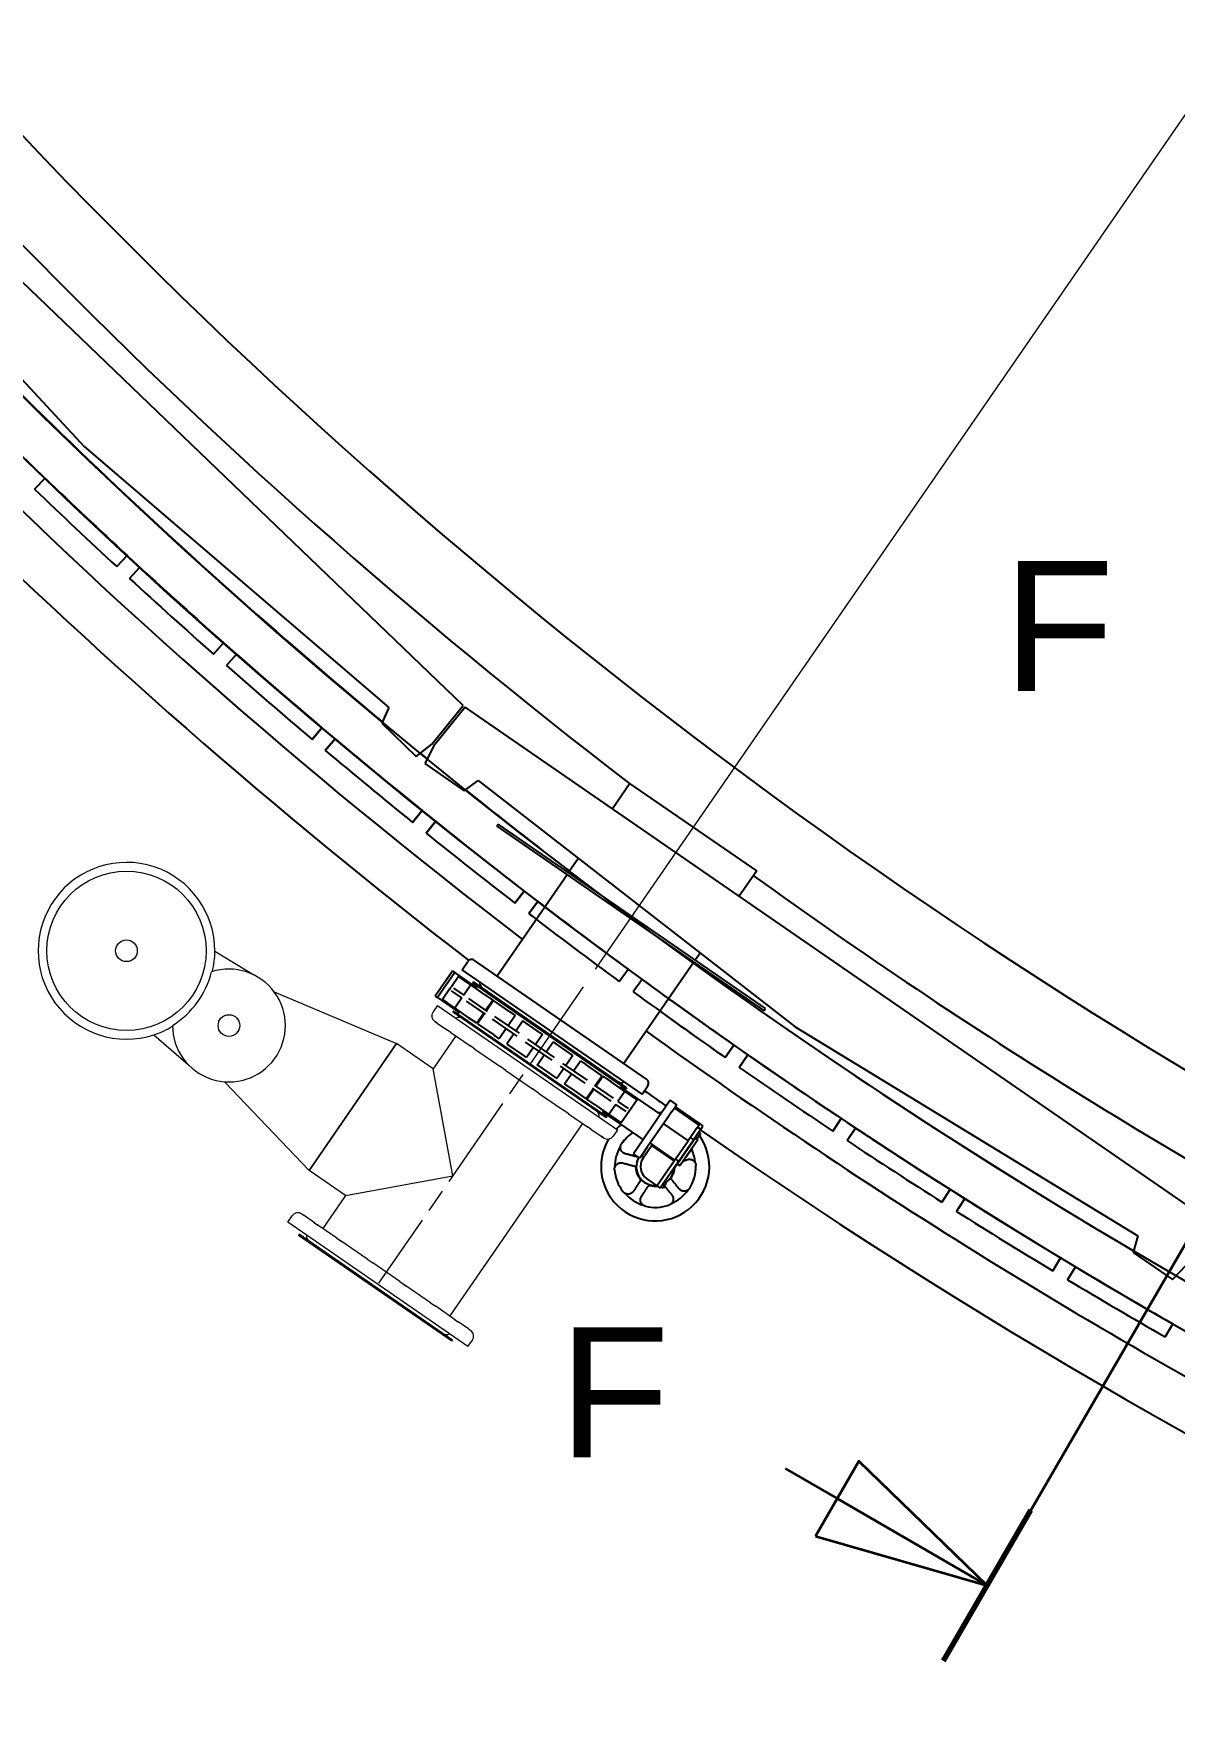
# Model space of a CAD drawing. Header units: millimetres. Extents: x -4172 to 126100, y -2 to 142133.
# Drawn here: x 47801 to 50435, y 9786 to 13661 of the extents above; entities that cross this region are included whole.
import ezdxf

# ---------------------------------------------------------------- set-up
doc = ezdxf.new("R2010")
doc.units = ezdxf.units.MM
doc.header["$LTSCALE"] = 100
doc.linetypes.add('CHAIN', pattern=[0.3543, 0.2362, -0.0295, 0.0591, -0.0295])
for name, color, linetype, lineweight in [('Dimension', 7, 'Continuous', 18), ('Section Line', 7, 'CHAIN', 35), ('Visible', 7, 'Continuous', 25)]:
    doc.layers.add(name, color=color, linetype=linetype, lineweight=lineweight)
doc.layers.add('P_BioGas (BG)', color=94, linetype='Continuous', lineweight=18, true_color=0x008100)
doc.layers.add('P_Biomass (BM)', color=150, linetype='Continuous', lineweight=18, true_color=0x007fff)
doc.styles.add('Title', font='arial.ttf')
doc.dimstyles.new('Default - Method 2b', dxfattribs={"dimscale": 100, "dimtxt": 3, "dimasz": 2.5, "dimexe": 3, "dimexo": 0.5, "dimgap": 0.7, "dimtad": 0, "dimtoh": 1, "dimdec": 1, "dimrnd": 1e-08, "dimtxsty": 'Title', "dimcen": 0.09, "dimdle": 10, "dimclrd": 256, "dimclre": 256, "dimclrt": 7, "dimadec": 0, "dimazin": 2, "dimtfac": 0.833333, "dimtdec": 1, "dimtmove": 0, "dimatfit": 3, "dimfxl": 1, "dimtolj": 1, "dimlwd": -1, "dimlwe": -1, "dimarcsym": 0})

# ---------------------------------------------------------------- blocks, each defined once
blk = doc.blocks.new('2dTransSection5')
at = {"layer": 'Section Line', "linetype": 'Continuous'}
for p, q in [((507.325, 121.351), (506.321, 119.621)), ((510.283, 118.479), (507.325, 121.351)), ((505.622, 121.183), (506.823, 120.486)), ((506.823, 120.486), (510.283, 118.479)), ((506.321, 119.621), (510.283, 118.479)), ((495.361, 103.498), (496.562, 102.801)), ((497.064, 103.666), (496.06, 101.936)), ((500.022, 100.794), (497.064, 103.666)), ((496.562, 102.801), (500.022, 100.794)), ((496.06, 101.936), (500.022, 100.794))]:
    blk.add_line(p, q, dxfattribs=at)
at = {"layer": 'Section Line', "linetype": 'CHAIN', "ltscale": 19.236135}
blk.add_line((499.014, 99.057), (511.29, 120.215), dxfattribs=at)
at = {"layer": 'Section Line', "linetype": 'Continuous', "lineweight": 70}
for p, q in [((509.275, 116.742), (511.29, 120.215)), ((499.014, 99.057), (501.029, 102.53))]:
    blk.add_line(p, q, dxfattribs=at)
at = {"layer": 'Section Line', "linetype": 'Continuous', "flags": 128}
for points in [[(506.321, 119.621), (510.283, 118.479), (507.325, 121.351), (506.321, 119.621)], [(496.06, 101.936), (500.022, 100.794), (497.064, 103.666), (496.06, 101.936)]]:
    blk.add_lwpolyline(points, dxfattribs=at)
at = {"layer": 'Section Line'}
for points in [[(506.321, 119.621), (510.283, 118.479), (507.325, 121.351), (506.321, 119.621)], [(496.06, 101.936), (500.022, 100.794), (497.064, 103.666), (496.06, 101.936)]]:
    blk.add_solid(points, dxfattribs=at)
at = {"layer": 'Section Line', "char_height": 3, "attachment_point": 7, "style": 'Title'}
for insert in [(500.394, 121.439), (490.133, 103.754)]:
    blk.add_mtext('F', dxfattribs=dict(at, insert=insert))
blk = doc.blocks.new('*D87')
at = {"layer": 'Defpoints', "color": 0, "transparency": 16777216}
for p in [(57036.8, 23004.7), (57036.8, 22954.7), (53038.9, 13620), (49069.8, 11460.8)]:
    blk.add_point(p, dxfattribs=at)
at = {"layer": 'Dimension', "transparency": 16777216}
blk.add_line((49098.2, 11502), (51413.1, 14856.2), dxfattribs=at)
blk.add_arc((57036.8, 23004.7), 10200.7, 236.7927, 268.59576, dxfattribs=at)
for points in [[(51426.9, 14435.2), (51473.4, 14504.4), (51242.7, 14609.3)], [(56787.3, 12848.7), (56786.3, 12765.4), (57036.8, 12804)]]:
    blk.add_solid(points, dxfattribs=at)
at = {"layer": 'Dimension', "color": 7, "transparency": 16777216, "insert": (53803.8, 13419.4), "char_height": 300, "attachment_point": 7, "style": 'Title'}
blk.add_mtext('\\A1;35°', dxfattribs=at)

msp = doc.modelspace()

# ---------------------------------------------------------------- linework, layer by layer
at = {"layer": 'P_BioGas (BG)', "linetype": 'CHAIN', "ltscale": 9.235145}
msp.add_line((49069.79, 11460.85), (48597.71, 10776.84), dxfattribs=at)
at = {"layer": 'P_Biomass (BM)'}
for p, q in [((48219.67, 11543.32), (48309.97, 11488.59)), ((48356.75, 11449.53), (48639.29, 11330.02)), ((48733.6, 11418.27), (48723.38, 11403.45)), ((48733.6, 11418.27), (49149.23, 11131.42)), ((48770.71, 11406.02), (48769.01, 11403.55)), ((48769.01, 11403.55), (49122.91, 11159.31)), ((48770.71, 11406.02), (49124.61, 11161.78)), ((48727.46, 11381.2), (48729.93, 11379.49)), ((48732.72, 11377.57), (48729.93, 11379.49)), ((48732.72, 11377.57), (48756.4, 11361.22)), ((48764.34, 11355.74), (48756.4, 11361.22)), ((48764.34, 11355.74), (48808.1, 11325.55)), ((48078.99, 11350.45), (48158.68, 11281.19)), ((48437.3, 11037.36), (48639.29, 11330.02)), ((48639.29, 11330.02), (48437.3, 11037.36)), ((48723.4, 11271.97), (48639.29, 11330.02)), ((48775.77, 11347.86), (48723.4, 11271.97)), ((48819.98, 11317.35), (48808.1, 11325.55)), ((48819.98, 11317.35), (48877.15, 11277.89)), ((48891.16, 11268.22), (48877.15, 11277.89)), ((48241.69, 11242.03), (48437.3, 11037.36)), ((48768.74, 11024.65), (48723.4, 11271.97)), ((48891.16, 11268.22), (48953.04, 11225.51)), ((48967.06, 11215.84), (48953.04, 11225.51)), ((48967.06, 11215.84), (49024.23, 11176.38)), ((49036.11, 11168.18), (49024.23, 11176.38)), ((49036.11, 11168.18), (49079.87, 11137.98)), ((49124.61, 11161.78), (49122.91, 11159.31)), ((49068.44, 11145.87), (48761.71, 10701.44)), ((49087.8, 11132.5), (49079.87, 11137.98)), ((49087.8, 11132.5), (49111.49, 11116.16)), ((49149.23, 11131.42), (49139, 11116.61)), ((49114.27, 11114.24), (49111.49, 11116.16)), ((49114.27, 11114.24), (49116.75, 11112.53)), ((48521.42, 10979.31), (48437.3, 11037.36)), ((48521.42, 10979.31), (48768.74, 11024.65)), ((48521.42, 10979.31), (48469.05, 10903.42)), ((48388.25, 10917.87), (48398.48, 10932.69)), ((48423.21, 10935.06), (48420.73, 10936.77)), ((48423.21, 10935.06), (48426, 10933.13)), ((48449.68, 10916.79), (48426, 10933.13)), ((48803.88, 10631.03), (48388.25, 10917.87)), ((48412.87, 10887.52), (48414.57, 10889.99)), ((48768.47, 10645.74), (48414.57, 10889.99)), ((48449.68, 10916.79), (48457.62, 10911.31)), ((48501.37, 10881.11), (48457.62, 10911.31)), ((48766.77, 10643.27), (48412.87, 10887.52)), ((48501.37, 10881.11), (48513.25, 10872.91)), ((48570.42, 10833.46), (48513.25, 10872.91)), ((48570.42, 10833.46), (48584.44, 10823.79)), ((48646.32, 10781.08), (48584.44, 10823.79)), ((48646.32, 10781.08), (48660.33, 10771.41)), ((48717.5, 10731.95), (48660.33, 10771.41)), ((48717.5, 10731.95), (48729.38, 10723.75)), ((48773.14, 10693.55), (48729.38, 10723.75)), ((48773.14, 10693.55), (48781.08, 10688.07)), ((48804.76, 10671.73), (48781.08, 10688.07)), ((48804.76, 10671.73), (48807.55, 10669.81)), ((48810.02, 10668.1), (48807.55, 10669.81)), ((48766.77, 10643.27), (48768.47, 10645.74)), ((48803.88, 10631.03), (48814.1, 10645.84))]:
    msp.add_line(p, q, dxfattribs=at)
for centre, radius in [((48015.68, 11544.38), 183.92), ((48015.68, 11544.38), 25), ((48252.19, 11371.86), 25)]:
    msp.add_circle(centre, radius, dxfattribs=at)
for centre, radius, start, end in [((48015.68, 11544.38), 204, 359.70282, 288.08091), ((48015.68, 11544.38), 204, 346.3875, 359.70282), ((48252.19, 11371.86), 130.25, 179.80777, 107.97596), ((48015.68, 11544.38), 202.25, 301.69618, 346.08755), ((48736.55, 11394.37), 16, 145.38845, 235.38845), ((48015.68, 11544.38), 204, 288.08091, 301.39623), ((48783.12, 11375.59), 15, 55.38845, 117.57031), ((49091.76, 11162.58), 15, 353.20659, 55.38845), ((49125.84, 11125.7), 16, 235.38845, 325.38845), ((48411.65, 10923.6), 16, 55.38845, 145.38845), ((48445.73, 10886.71), 15, 173.20659, 235.38845), ((48754.36, 10673.71), 15, 235.38845, 297.57031), ((48800.93, 10654.93), 16, 325.38845, 55.38845)]:
    msp.add_arc(centre, radius, start, end, dxfattribs=at)
for points, knots in [([(48729.93, 11379.49), (48729.87, 11379.53), (48729.81, 11379.57), (48729.01, 11380.15), (48728.5, 11380.65), (48727.92, 11381.35), (48727.83, 11381.55), (48728.02, 11381.54), (48728.29, 11381.32), (48729.17, 11380.51), (48729.78, 11379.92), (48731.18, 11378.71), (48731.9, 11378.13), (48732.72, 11377.57)], [-4.119372, -4.119372, -4.119372, -4.119372, -4.0843036, -4.0843036, -3.6374359, -3.6374359, -3.2009208, -3.2009208, -2.7605656, -2.7605656, -2.3152803, -2.3152803, -1.9636572, -1.9636572, -1.9636572, -1.9636572]), ([(48756.4, 11361.22), (48756.33, 11361.27), (48756.27, 11361.32), (48755.92, 11361.61), (48755.89, 11361.79), (48756.26, 11361.82), (48756.65, 11361.69), (48757.71, 11361.04), (48758.37, 11360.55), (48759.88, 11359.32), (48760.72, 11358.58), (48762.49, 11357.12), (48763.39, 11356.4), (48764.34, 11355.74)], [-4.1209189, -4.1209189, -4.1209189, -4.1209189, -4.0420447, -4.0420447, -3.5989515, -3.5989515, -3.1636407, -3.1636407, -2.7466039, -2.7466039, -2.3352166, -2.3352166, -1.9640441, -1.9640441, -1.9640441, -1.9640441]), ([(48808.1, 11325.55), (48808.11, 11325.54), (48808.12, 11325.53), (48808.3, 11325.46), (48808.71, 11325.33), (48809.93, 11324.79), (48810.7, 11324.38), (48812.44, 11323.27), (48813.37, 11322.6), (48815.3, 11321.07), (48816.28, 11320.24), (48818.18, 11318.68), (48819.08, 11317.97), (48819.98, 11317.35)], [-4.120918, -4.120918, -4.120918, -4.120918, -4.0417141, -4.0417141, -3.598659, -3.598659, -3.163535, -3.163535, -2.746695, -2.746695, -2.3352738, -2.3352738, -1.9640451, -1.9640451, -1.9640451, -1.9640451]), ([(48877.15, 11277.89), (48877.19, 11277.86), (48877.23, 11277.84), (48877.79, 11277.47), (48878.58, 11277.08), (48880.43, 11276.09), (48881.48, 11275.51), (48883.68, 11274.11), (48884.8, 11273.31), (48886.99, 11271.6), (48888.04, 11270.7), (48889.78, 11269.26), (48890.5, 11268.68), (48891.16, 11268.22)], [-4.1193739, -4.1193739, -4.1193739, -4.1193739, -4.0843506, -4.0843506, -3.6374854, -3.6374854, -3.2009766, -3.2009766, -2.7606181, -2.7606181, -2.3153145, -2.3153145, -1.963658, -1.963658, -1.963658, -1.963658]), ([(48953.04, 11225.51), (48953.11, 11225.46), (48953.18, 11225.42), (48954.13, 11224.78), (48955.21, 11224.19), (48957.5, 11222.9), (48958.69, 11222.22), (48961.02, 11220.73), (48962.11, 11219.95), (48964.09, 11218.39), (48964.94, 11217.63), (48966.21, 11216.51), (48966.68, 11216.1), (48967.06, 11215.84)], [-4.119372, -4.119372, -4.119372, -4.119372, -4.0843036, -4.0843036, -3.6374359, -3.6374359, -3.2009208, -3.2009208, -2.7605656, -2.7605656, -2.3152803, -2.3152803, -1.9636572, -1.9636572, -1.9636572, -1.9636572]), ([(49024.23, 11176.38), (49024.42, 11176.25), (49024.61, 11176.12), (49025.93, 11175.26), (49027.15, 11174.58), (49029.53, 11173.22), (49030.68, 11172.56), (49032.67, 11171.28), (49033.51, 11170.66), (49034.83, 11169.55), (49035.32, 11169.07), (49035.92, 11168.41), (49036.07, 11168.21), (49036.11, 11168.18)], [-4.1209189, -4.1209189, -4.1209189, -4.1209189, -4.0420447, -4.0420447, -3.5989515, -3.5989515, -3.1636407, -3.1636407, -2.7466039, -2.7466039, -2.3352166, -2.3352166, -1.9640441, -1.9640441, -1.9640441, -1.9640441]), ([(49079.87, 11137.98), (49080.07, 11137.84), (49080.27, 11137.71), (49081.64, 11136.82), (49082.81, 11136.17), (49084.93, 11134.99), (49085.87, 11134.48), (49087.32, 11133.56), (49087.84, 11133.17), (49088.44, 11132.56), (49088.53, 11132.35), (49088.36, 11132.22), (49088.13, 11132.28), (49087.8, 11132.5)], [-4.120918, -4.120918, -4.120918, -4.120918, -4.0417141, -4.0417141, -3.598659, -3.598659, -3.163535, -3.163535, -2.746695, -2.746695, -2.3352738, -2.3352738, -1.9640451, -1.9640451, -1.9640451, -1.9640451]), ([(49111.49, 11116.16), (49111.57, 11116.11), (49111.65, 11116.05), (49112.77, 11115.3), (49113.76, 11114.76), (49115.39, 11113.93), (49116.03, 11113.63), (49116.83, 11113.2), (49116.98, 11113.07), (49116.77, 11113.01), (49116.42, 11113.09), (49115.43, 11113.52), (49114.89, 11113.81), (49114.27, 11114.24)], [-4.1193739, -4.1193739, -4.1193739, -4.1193739, -4.0843506, -4.0843506, -3.6374854, -3.6374854, -3.2009766, -3.2009766, -2.7606181, -2.7606181, -2.3153145, -2.3153145, -1.963658, -1.963658, -1.963658, -1.963658]), ([(48426, 10933.13), (48425.91, 10933.19), (48425.83, 10933.25), (48424.71, 10934), (48423.72, 10934.53), (48422.09, 10935.36), (48421.46, 10935.66), (48420.65, 10936.1), (48420.5, 10936.23), (48420.71, 10936.29), (48421.07, 10936.21), (48422.05, 10935.77), (48422.6, 10935.48), (48423.21, 10935.06)], [-4.1193739, -4.1193739, -4.1193739, -4.1193739, -4.0843506, -4.0843506, -3.6374854, -3.6374854, -3.2009766, -3.2009766, -2.7606181, -2.7606181, -2.3153145, -2.3153145, -1.963658, -1.963658, -1.963658, -1.963658]), ([(48457.62, 10911.31), (48457.41, 10911.45), (48457.21, 10911.59), (48455.85, 10912.48), (48454.67, 10913.13), (48452.55, 10914.3), (48451.61, 10914.82), (48450.16, 10915.73), (48449.65, 10916.13), (48449.04, 10916.74), (48448.95, 10916.95), (48449.12, 10917.08), (48449.35, 10917.02), (48449.68, 10916.79)], [-4.120918, -4.120918, -4.120918, -4.120918, -4.0417141, -4.0417141, -3.598659, -3.598659, -3.163535, -3.163535, -2.746695, -2.746695, -2.3352738, -2.3352738, -1.9640451, -1.9640451, -1.9640451, -1.9640451]), ([(48513.25, 10872.91), (48513.06, 10873.05), (48512.87, 10873.18), (48511.55, 10874.03), (48510.33, 10874.72), (48507.95, 10876.07), (48506.8, 10876.73), (48504.81, 10878.02), (48503.97, 10878.63), (48502.65, 10879.74), (48502.17, 10880.23), (48501.56, 10880.89), (48501.41, 10881.09), (48501.37, 10881.11)], [-4.1209189, -4.1209189, -4.1209189, -4.1209189, -4.0420447, -4.0420447, -3.5989515, -3.5989515, -3.1636407, -3.1636407, -2.7466039, -2.7466039, -2.3352166, -2.3352166, -1.9640441, -1.9640441, -1.9640441, -1.9640441]), ([(48584.44, 10823.79), (48584.37, 10823.83), (48584.3, 10823.88), (48583.35, 10824.51), (48582.27, 10825.11), (48579.98, 10826.4), (48578.79, 10827.08), (48576.47, 10828.56), (48575.37, 10829.35), (48573.39, 10830.91), (48572.54, 10831.67), (48571.27, 10832.79), (48570.8, 10833.19), (48570.42, 10833.46)], [-4.119372, -4.119372, -4.119372, -4.119372, -4.0843036, -4.0843036, -3.6374359, -3.6374359, -3.2009208, -3.2009208, -2.7605656, -2.7605656, -2.3152803, -2.3152803, -1.9636572, -1.9636572, -1.9636572, -1.9636572]), ([(48660.33, 10771.41), (48660.3, 10771.43), (48660.26, 10771.46), (48659.69, 10771.83), (48658.91, 10772.22), (48657.05, 10773.2), (48656.01, 10773.79), (48653.81, 10775.19), (48652.68, 10775.99), (48650.49, 10777.7), (48649.44, 10778.59), (48647.7, 10780.04), (48646.98, 10780.62), (48646.32, 10781.08)], [-4.1193739, -4.1193739, -4.1193739, -4.1193739, -4.0843506, -4.0843506, -3.6374854, -3.6374854, -3.2009766, -3.2009766, -2.7606181, -2.7606181, -2.3153145, -2.3153145, -1.963658, -1.963658, -1.963658, -1.963658]), ([(48729.38, 10723.75), (48729.38, 10723.76), (48729.36, 10723.76), (48729.19, 10723.83), (48728.77, 10723.96), (48727.56, 10724.51), (48726.78, 10724.92), (48725.04, 10726.02), (48724.12, 10726.7), (48722.18, 10728.23), (48721.2, 10729.06), (48719.3, 10730.62), (48718.4, 10731.33), (48717.5, 10731.95)], [-4.120918, -4.120918, -4.120918, -4.120918, -4.0417141, -4.0417141, -3.598659, -3.598659, -3.163535, -3.163535, -2.746695, -2.746695, -2.3352738, -2.3352738, -1.9640451, -1.9640451, -1.9640451, -1.9640451]), ([(48781.08, 10688.07), (48781.15, 10688.03), (48781.21, 10687.98), (48781.56, 10687.68), (48781.59, 10687.51), (48781.22, 10687.47), (48780.83, 10687.61), (48779.77, 10688.26), (48779.11, 10688.74), (48777.6, 10689.98), (48776.76, 10690.72), (48774.99, 10692.18), (48774.1, 10692.89), (48773.14, 10693.55)], [-4.1209189, -4.1209189, -4.1209189, -4.1209189, -4.0420447, -4.0420447, -3.5989515, -3.5989515, -3.1636407, -3.1636407, -2.7466039, -2.7466039, -2.3352166, -2.3352166, -1.9640441, -1.9640441, -1.9640441, -1.9640441]), ([(48807.55, 10669.81), (48807.61, 10669.76), (48807.67, 10669.72), (48808.47, 10669.15), (48808.98, 10668.65), (48809.56, 10667.95), (48809.65, 10667.75), (48809.46, 10667.76), (48809.19, 10667.97), (48808.31, 10668.78), (48807.7, 10669.37), (48806.3, 10670.58), (48805.58, 10671.16), (48804.76, 10671.73)], [-4.119372, -4.119372, -4.119372, -4.119372, -4.0843036, -4.0843036, -3.6374359, -3.6374359, -3.2009208, -3.2009208, -2.7605656, -2.7605656, -2.3152803, -2.3152803, -1.9636572, -1.9636572, -1.9636572, -1.9636572])]:
    msp.add_open_spline(points, degree=3, knots=knots, dxfattribs=at)
at = {"layer": 'Visible'}
for p, q in [((48793.1, 12110.44), (47284.67, 13559.14)), ((47287.13, 13387.63), (47917.66, 12708.57)), ((47917.66, 12708.57), (48621.63, 12105.97)), ((47803.45, 12610.15), (47827.76, 12635.33)), ((47827.76, 12635.33), (47803.45, 12610.15)), ((48016.95, 12456.78), (47993.22, 12431.05)), ((47993.22, 12431.05), (48016.95, 12456.78)), ((48046.35, 12429.65), (48022.62, 12403.93)), ((48022.62, 12403.93), (48046.35, 12429.65)), ((48216.39, 12229.17), (48239.53, 12255.43)), ((48239.53, 12255.43), (48216.39, 12229.17)), ((48246.39, 12202.72), (48269.54, 12228.97)), ((48269.54, 12228.97), (48246.39, 12202.72)), ((48621.63, 12105.97), (48604.75, 12069.49)), ((48720.13, 12021.07), (48793.1, 12110.44)), ((48797.74, 12106.65), (48724.78, 12017.27)), ((50519.04, 10918.69), (48797.74, 12106.65)), ((48466.6, 12059.15), (48444.06, 12032.38)), ((48444.06, 12032.38), (48466.6, 12059.15)), ((48604.75, 12069.49), (48684.35, 11993.04)), ((48497.2, 12033.39), (48474.65, 12006.61)), ((48474.65, 12006.61), (48497.2, 12033.39)), ((48684.35, 11993.04), (48720.13, 12021.07)), ((48724.78, 12017.27), (48704.49, 11976.6)), ((48704.49, 11976.6), (48795.32, 11913.92)), ((48795.32, 11913.92), (48827.68, 11937.75)), ((48827.68, 11937.75), (49558.99, 11368.64)), ((49177.92, 11930.56), (49137.58, 11872.11)), ((49470.59, 11728.57), (49177.92, 11930.56)), ((48676.12, 11840.79), (48698.05, 11868.06)), ((48698.05, 11868.06), (48676.12, 11840.79)), ((48707.28, 11815.72), (48729.22, 11842.99)), ((48729.22, 11842.99), (48707.28, 11815.72)), ((48870.21, 11831.87), (48873.62, 11836.81)), ((48870.21, 11831.87), (49487.48, 11405.87)), ((49490.89, 11410.8), (48873.62, 11836.81)), ((49058.77, 11757.91), (49035.92, 11724.8)), ((49032.51, 11719.86), (48871.2, 11486.12)), ((49470.59, 11728.57), (49430.25, 11670.12)), ((48933.76, 11682.25), (48912.45, 11654.49)), ((48912.45, 11654.49), (48933.76, 11682.25)), ((48965.49, 11657.89), (48944.17, 11630.13)), ((48944.17, 11630.13), (48965.49, 11657.89)), ((48790.4, 11500.57), (48803.47, 11519.5)), ((49216.29, 11247.96), (48818.77, 11522.31)), ((49325.18, 11517.88), (49163.86, 11284.14)), ((49339.87, 11539.16), (49328.59, 11522.82)), ((48768.3, 11497.6), (48728.54, 11439.99)), ((48773.65, 11493.91), (48733.89, 11436.29)), ((48782.04, 11485.08), (48765.52, 11461.13)), ((48773.65, 11493.91), (48768.3, 11497.6)), ((48823.42, 11459.56), (48773.65, 11493.91)), ((48806.63, 11468.11), (48782.04, 11485.08)), ((49206.03, 11213.73), (48790.4, 11500.57)), ((48815.02, 11470.22), (48816.72, 11472.69)), ((49168.92, 11225.97), (48815.02, 11470.22)), ((49170.62, 11228.44), (48816.72, 11472.69)), ((49152.93, 11473.58), (49173.61, 11501.81)), ((49205.88, 11478.18), (49185.2, 11449.94)), ((48728.54, 11439.99), (48733.89, 11436.29)), ((48733.89, 11436.29), (48783.66, 11401.95)), ((48761.65, 11455.53), (48745.12, 11431.58)), ((48745.12, 11431.58), (48769.71, 11414.61)), ((48789.64, 11435.49), (48766.25, 11451.63)), ((48770.79, 11458.22), (48794.18, 11442.07)), ((48789.58, 11435.53), (48773.39, 11412.07)), ((48810.31, 11465.57), (48794.12, 11442.12)), ((48805.36, 11434.36), (48848.58, 11404.53)), ((48806.63, 11468.11), (48810.31, 11465.57)), ((48842.31, 11443.48), (48810.31, 11465.57)), ((48824.07, 11463.97), (48821.8, 11460.68)), ((48842.31, 11443.48), (48861.16, 11430.48)), ((48773.39, 11412.07), (48769.71, 11414.61)), ((48773.39, 11412.07), (48805.39, 11389.99)), ((48782.04, 11403.07), (48779.77, 11399.77)), ((48844.04, 11397.94), (48800.82, 11427.77)), ((48840.43, 11400.44), (48824.24, 11376.98)), ((48841.8, 11399.49), (48825.61, 11376.03)), ((48861.16, 11430.48), (48844.97, 11407.02)), ((48862.53, 11429.53), (48846.35, 11406.07)), ((48900.22, 11403.52), (48862.53, 11429.53)), ((48865.32, 11392.98), (48921.79, 11354)), ((48912.81, 11394.83), (48896.62, 11371.37)), ((48900.22, 11403.52), (48912.81, 11394.83)), ((49487.48, 11405.87), (49490.89, 11410.8)), ((48824.24, 11376.98), (48805.39, 11389.99)), ((48825.61, 11376.03), (48863.3, 11350.02)), ((48917.24, 11347.42), (48860.77, 11386.39)), ((48892.08, 11364.79), (48875.89, 11341.33)), ((48930.77, 11382.43), (48914.58, 11358.98)), ((48971.53, 11354.31), (48930.77, 11382.43)), ((48971.53, 11354.31), (48975.95, 11351.25)), ((49558.99, 11368.64), (50350.51, 10886.77)), ((48875.89, 11341.33), (48863.3, 11350.02)), ((48910.04, 11352.39), (48893.85, 11328.94)), ((48893.85, 11328.94), (48934.61, 11300.81)), ((48998.11, 11291.61), (48936.98, 11333.8)), ((48955.22, 11321.21), (48939.03, 11297.76)), ((48941.53, 11340.38), (49002.65, 11298.2)), ((48975.95, 11351.25), (48959.76, 11327.8)), ((48984.42, 11310.78), (49000.6, 11334.24)), ((49000.6, 11334.24), (49005.03, 11331.19)), ((49045.78, 11303.06), (49005.03, 11331.19)), ((49417.47, 11326.84), (49397.43, 11298.15)), ((49397.43, 11298.15), (49417.47, 11326.84)), ((48939.03, 11297.76), (48934.61, 11300.81)), ((48963.68, 11280.74), (48979.87, 11304.2)), ((48968.11, 11277.69), (48963.68, 11280.74)), ((48968.11, 11277.69), (49008.86, 11249.56)), ((49074.32, 11239.02), (49017.84, 11277.99)), ((49022.39, 11284.58), (49078.86, 11245.6)), ((49045.78, 11303.06), (49029.59, 11279.6)), ((49047.56, 11267.21), (49063.74, 11290.66)), ((49063.74, 11290.66), (49076.34, 11281.97)), ((49114.02, 11255.96), (49076.34, 11281.97)), ((49450.27, 11303.94), (49430.23, 11275.25)), ((49430.23, 11275.25), (49450.27, 11303.94)), ((49025.05, 11273.02), (49008.86, 11249.56)), ((49026.82, 11237.17), (49043.01, 11260.62)), ((49114.02, 11255.96), (49097.83, 11232.51)), ((49099.21, 11231.56), (49115.39, 11255.02)), ((49115.39, 11255.02), (49134.24, 11242.01)), ((49166.25, 11219.92), (49134.24, 11242.01)), ((49039.41, 11228.48), (49026.82, 11237.17)), ((49039.41, 11228.48), (49077.1, 11202.47)), ((49093.29, 11225.92), (49077.1, 11202.47)), ((49078.47, 11201.52), (49094.66, 11224.98)), ((49097.32, 11188.51), (49078.47, 11201.52)), ((49134.27, 11197.64), (49091.05, 11227.47)), ((49095.59, 11234.05), (49138.81, 11204.22)), ((49166.25, 11219.92), (49150.06, 11196.46)), ((49153.68, 11228.59), (49155.1, 11230.65)), ((49155.1, 11230.65), (49248.13, 11166.45)), ((49159.87, 11232.22), (49157.59, 11228.93)), ((49194.51, 11200.41), (49157.59, 11146.92)), ((49166.25, 11219.92), (49169.92, 11217.38)), ((49168.92, 11225.97), (49170.62, 11228.44)), ((49194.51, 11200.41), (49169.92, 11217.38)), ((49270.85, 11199.37), (49185.64, 11075.92)), ((49206.03, 11213.73), (49219.09, 11232.66)), ((49285.66, 11189.15), (49270.85, 11199.37)), ((49097.32, 11188.51), (49129.32, 11166.42)), ((49115.34, 11173.04), (49116.76, 11175.09)), ((49208.36, 11108.84), (49115.34, 11173.04)), ((49117.83, 11171.32), (49115.56, 11168.03)), ((49145.51, 11189.88), (49129.32, 11166.42)), ((49133, 11163.89), (49129.32, 11166.42)), ((49133, 11163.89), (49157.59, 11146.92)), ((49168.84, 11173.78), (49145.45, 11189.92)), ((49149.99, 11196.51), (49173.39, 11180.36)), ((49274.58, 11173.1), (49263.81, 11157.49)), ((49274.58, 11173.1), (49280.26, 11181.33)), ((49285.66, 11189.15), (49280.26, 11181.33)), ((49280.26, 11181.33), (49337.05, 11142.13)), ((49282.25, 11184.21), (49339.04, 11145.01)), ((49263.81, 11157.49), (49217.88, 11090.94)), ((49255.38, 11145.28), (49312.17, 11106.08)), ((49331.37, 11133.9), (49312.17, 11106.08)), ((49341.34, 11132.5), (49324.39, 11107.94)), ((49331.37, 11133.9), (49337.05, 11142.13)), ((49333.93, 11137.61), (49341.34, 11132.5)), ((49336.51, 11125.5), (49341.03, 11122.38)), ((49337.05, 11142.13), (49339.04, 11145.01)), ((49341.03, 11122.38), (49337.34, 11117.03)), ((49338.76, 11144.6), (49346.16, 11139.49)), ((49341.34, 11132.5), (49346.16, 11139.49)), ((49645.84, 11128.29), (49665.23, 11157.43)), ((49665.23, 11157.43), (49645.84, 11128.29)), ((49679.15, 11106.14), (49698.53, 11135.28)), ((49698.53, 11135.28), (49679.15, 11106.14)), ((49217.88, 11090.94), (49204.43, 11071.45)), ((49228.38, 11095.02), (49208.22, 11065.81)), ((49224.21, 11100.11), (49281, 11060.92)), ((49279.97, 11059.42), (49228.38, 11095.02)), ((49280.54, 11043.53), (49329.54, 11114.52)), ((49282.08, 11062.48), (49312.17, 11106.08)), ((49290.12, 11058.29), (49324.39, 11107.94)), ((49293.11, 11048.53), (49334.57, 11108.61)), ((49322.33, 11089.11), (49314.66, 11078)), ((49316.98, 11113.05), (49324.39, 11107.94)), ((49321.51, 11089.68), (49322.33, 11089.11)), ((49328.4, 11112.87), (49334.57, 11108.61)), ((49329.12, 11114.8), (49333.65, 11111.68)), ((49332.82, 11120.15), (49337.34, 11117.03)), ((49337.34, 11117.03), (49333.65, 11111.68)), ((49200.46, 11065.69), (49185.64, 11075.92)), ((49204.43, 11071.45), (49200.46, 11065.69)), ((49204.43, 11071.45), (49209.64, 11067.86)), ((49240.21, 11001.81), (49279.97, 11059.42)), ((49290.12, 11058.29), (49247.61, 10996.7)), ((49282.08, 11062.48), (49279.97, 11059.42)), ((49280.13, 11043.81), (49280.54, 11043.53)), ((49282.71, 11063.4), (49290.12, 11058.29)), ((49286.93, 11052.79), (49293.11, 11048.53)), ((49306.17, 11067.46), (49306.99, 11066.89)), ((49314.66, 11078), (49306.99, 11066.89)), ((49313.84, 11078.57), (49314.66, 11078)), ((49217.01, 11017.81), (49240.21, 11001.81)), ((49253.29, 11004.93), (49257.82, 11001.8)), ((49256.99, 11010.28), (49261.51, 11007.15)), ((49261.51, 11007.15), (49257.82, 11001.8)), ((49240.21, 11001.81), (49247.61, 10996.7)), ((49249.6, 10999.58), (49254.13, 10996.45)), ((49257.82, 11001.8), (49254.13, 10996.45)), ((49916.75, 10993.66), (49898.03, 10964.09)), ((49898.03, 10964.09), (49916.75, 10993.66)), ((49950.54, 10972.26), (49931.82, 10942.69)), ((49931.82, 10942.69), (49950.54, 10972.26)), ((50350.51, 10886.77), (50339.7, 10848.06)), ((50153.86, 10805.62), (50171.91, 10835.61)), ((50171.91, 10835.61), (50153.86, 10805.62)), ((50188.13, 10785), (50206.18, 10814.99)), ((50206.18, 10814.99), (50188.13, 10785)), ((50339.7, 10848.06), (50430.53, 10785.37)), ((50430.53, 10785.37), (50461.36, 10818.77)), ((50430.57, 10683.37), (50413.2, 10652.99)), ((50413.2, 10652.99), (50430.57, 10683.37))]:
    msp.add_line(p, q, dxfattribs=at)
for centre, radius, start, end in [((57036.78, 22203.64), 12760, 199.360911, 242.238659), ((57036.78, 22203.64), 12935, 199.34876, 232.584334), ((57036.78, 22203.64), 13180, 199.424732, 282.458408), ((57036.78, 22203.64), 13280, 199.730648, 232.657238), ((57036.78, 22203.64), 13280, 199.730648, 282.471131), ((57036.78, 22203.64), 13371, 200.004222, 232.675841), ((57036.78, 22203.64), 13485, 203.758164, 232.383326), ((57036.78, 22203.64), 13180, 222.079769, 230.234318), ((57036.78, 22203.64), 13280, 226.096191, 227.218577), ((57036.78, 22203.64), 13280, 226.096191, 227.218577), ((57036.78, 22203.64), 13315, 226.095964, 227.218804), ((57036.78, 22203.64), 13315, 226.095964, 227.218804), ((57036.78, 22203.64), 13315, 227.390928, 228.513768), ((57036.78, 22203.64), 13315, 227.390928, 228.513768), ((57036.78, 22203.64), 13280, 227.391155, 228.513541), ((57036.78, 22203.64), 13280, 227.391155, 228.513541), ((57036.78, 22203.64), 13280, 228.686119, 229.808505), ((57036.78, 22203.64), 13280, 228.686119, 229.808505), ((57036.78, 22203.64), 13315, 228.685892, 229.808732), ((57036.78, 22203.64), 13315, 228.685892, 229.808732), ((57036.78, 22203.64), 13280, 229.981083, 231.103469), ((57036.78, 22203.64), 13280, 229.981083, 231.103469), ((57036.78, 22203.64), 13315, 229.980856, 231.103696), ((57036.78, 22203.64), 13315, 229.980856, 231.103696), ((57036.78, 22203.64), 13180, 230.727639, 230.817855), ((57036.78, 22203.64), 13180, 231.311176, 232.6365), ((57036.78, 22203.64), 13280, 231.276047, 232.398433), ((57036.78, 22203.64), 13280, 231.276047, 232.398433), ((57036.78, 22203.64), 13315, 231.27582, 232.39866), ((57036.78, 22203.64), 13315, 231.27582, 232.39866), ((57036.78, 22203.64), 12935, 234.160495, 242.270893), ((57036.78, 22203.64), 13315, 232.570784, 233.693624), ((57036.78, 22203.64), 13315, 232.570784, 232.664423), ((57036.78, 22203.64), 13280, 232.571011, 233.693397), ((57036.78, 22203.64), 13280, 232.571011, 232.657238), ((48812.52, 11513.25), 11, 55.38845, 145.38845), ((57036.78, 22203.64), 13180, 234.183325, 239.465725), ((48842.31, 11468.39), 11, 161.21507, 235.38845), ((57036.78, 22203.64), 13280, 233.865975, 234.988361), ((57036.78, 22203.64), 13315, 233.865748, 234.988588), ((57036.78, 22203.64), 13280, 234.192401, 242.331949), ((57036.78, 22203.64), 13280, 234.192401, 234.988361), ((57036.78, 22203.64), 13315, 234.195545, 234.988588), ((57036.78, 22203.64), 13371, 234.200542, 242.347529), ((57036.78, 22203.64), 13280, 235.160939, 236.283325), ((57036.78, 22203.64), 13280, 235.160939, 236.283325), ((49157.53, 11250.84), 11, 235.38845, 309.56183), ((49210.04, 11238.9), 11, 325.38845, 55.38845), ((57036.78, 22203.64), 13315, 235.160712, 236.283552), ((57036.78, 22203.64), 13315, 235.160712, 236.283552), ((57036.78, 22203.64), 13485, 234.528026, 234.789352), ((49236.06, 11045.98), 125, 83.293, 87.39365), ((49236.06, 11045.98), 125, 128.65019, 135.7169), ((49236.06, 11045.98), 94, 122.87014, 145.71683), ((57036.78, 22203.64), 13485, 235.197252, 277.057135), ((57036.78, 22203.64), 13280, 236.455903, 237.578289), ((57036.78, 22203.64), 13280, 236.455903, 237.578289), ((49236.06, 11045.98), 125, 149.21785, 35.26769), ((49236.06, 11045.98), 93.13, 149.089, 180.77467), ((49236.06, 11045.98), 93.13, 5.089, 25.43294), ((57036.78, 22203.64), 13315, 236.455676, 237.578516), ((57036.78, 22203.64), 13315, 236.455676, 237.578516), ((49236.06, 11045.98), 43.73, 150.63681, 274.35422), ((49236.61, 11046.21), 34.5, 145.38845, 235.38845), ((49236.06, 11045.98), 45, 327.59476, 357.77599), ((49236.06, 11045.98), 94, 328.14684, 1.71683), ((49236.06, 11045.98), 94, 184.14684, 217.71683), ((49236.06, 11045.98), 45, 183.59476, 218.26891), ((49236.06, 11045.98), 43.73, 301.79808, 356.34464), ((49236.06, 11045.98), 93.13, 221.089, 252.77467), ((49236.06, 11045.98), 45, 255.59476, 276.31451), ((49236.06, 11045.98), 93.13, 293.089, 324.77467), ((57036.78, 22203.64), 13280, 237.750867, 238.873253), ((57036.78, 22203.64), 13280, 237.750867, 238.873253), ((49236.06, 11045.98), 94, 256.14684, 289.71683), ((57036.78, 22203.64), 13315, 237.75064, 238.87348), ((57036.78, 22203.64), 13315, 237.75064, 238.87348), ((57036.78, 22203.64), 13280, 239.045831, 240.168217), ((57036.78, 22203.64), 13280, 239.045831, 240.168217), ((57036.78, 22203.64), 13315, 239.045604, 240.168444), ((57036.78, 22203.64), 13315, 239.045604, 240.168444)]:
    msp.add_arc(centre, radius, start, end, dxfattribs=at)
for points, knots in [([(48761.65, 11455.53), (48762.3, 11456.47), (48762.95, 11457.41), (48763.58, 11458.33), (48764.22, 11459.25), (48764.87, 11460.19), (48765.52, 11461.13)], [-0.3360349, -0.3360349, -0.3360349, -0.3360349, 0, 0, 0, 0.3360349, 0.3360349, 0.3360349, 0.3360349]), ([(49166.89, 11075.99), (49166.18, 11076.19), (49165.49, 11076.43), (49163.88, 11077.12), (49162.93, 11077.65), (49161.14, 11078.94), (49160.31, 11079.69), (49158.83, 11081.36), (49158.18, 11082.28), (49157.11, 11084.23), (49156.68, 11085.26), (49156.09, 11087.3), (49155.9, 11088.38), (49155.75, 11090.57), (49155.8, 11091.7), (49156.02, 11093.14), (49156.09, 11093.48), (49156.16, 11093.82)], [3.8355207, 3.8355207, 3.8355207, 3.8355207, 4.0569098, 4.0569098, 4.3882128, 4.3882128, 4.7195158, 4.7195158, 5.0508188, 5.0508188, 5.3821217, 5.3821217, 5.7040668, 5.7040668, 6.0260119, 6.0260119, 6.1252703, 6.1252703, 6.1252703, 6.1252703]), ([(49156.16, 11093.82), (49156.22, 11094.07), (49156.31, 11094.43), (49156.6, 11095.36), (49156.81, 11095.95), (49157.3, 11097.06), (49157.55, 11097.56), (49158.02, 11098.35), (49158.2, 11098.64), (49158.39, 11098.93)], [-0.76008591, -0.76008591, -0.76008591, -0.76008591, -0.55710442, -0.55710442, -0.32947712, -0.32947712, -0.15540654, -0.15540654, -0.0519211, -0.0519211, -0.0519211, -0.0519211]), ([(49142.31, 11039.18), (49142.28, 11039.58), (49142.27, 11039.98), (49142.27, 11040.87), (49142.3, 11041.36), (49142.42, 11042.51), (49142.53, 11043.12), (49142.76, 11044.1), (49142.87, 11044.47), (49142.95, 11044.72)], [-1.8281376, -1.8281376, -1.8281376, -1.8281376, -1.70876501, -1.70876501, -1.55497987, -1.55497987, -1.33033541, -1.33033541, -1.12004713, -1.12004713, -1.12004713, -1.12004713]), ([(49142.95, 11044.72), (49143.05, 11045.05), (49143.16, 11045.38), (49143.69, 11046.74), (49144.22, 11047.74), (49145.45, 11049.56), (49146.15, 11050.39), (49147.69, 11051.86), (49148.57, 11052.54), (49150.48, 11053.69), (49151.5, 11054.16), (49153.63, 11054.86), (49154.72, 11055.09), (49156.91, 11055.3), (49158, 11055.29), (49159.05, 11055.16), (49159.74, 11055.08), (49160.46, 11054.94), (49161.17, 11054.75)], [-2.0683604, -2.0683604, -2.0683604, -2.0683604, -1.9691021, -1.9691021, -1.647157, -1.647157, -1.3252119, -1.3252119, -0.9939089, -0.9939089, -0.6626059, -0.6626059, -0.331303, -0.331303, 0, 0, 0, 0.2213892, 0.2213892, 0.2213892, 0.2213892]), ([(49187.46, 11047.67), (49187.69, 11047.61), (49187.92, 11047.53), (49188.73, 11047.18), (49189.26, 11046.81), (49190.09, 11045.99), (49190.46, 11045.48), (49190.97, 11044.36), (49191.12, 11043.74), (49191.15, 11043.16)], [0.11443607, 0.11443607, 0.11443607, 0.11443607, 0.18569748, 0.18569748, 0.37139496, 0.37139496, 0.54666145, 0.54666145, 0.72192795, 0.72192795, 0.72192795, 0.72192795]), ([(49195.79, 11068.92), (49195.77, 11068.91), (49195.76, 11068.91), (49195.17, 11068.76), (49194.52, 11068.7), (49193.65, 11068.81), (49193.41, 11068.85), (49193.18, 11068.92)], [1.06885641, 1.06885641, 1.06885641, 1.06885641, 1.07246122, 1.07246122, 1.25815875, 1.25815875, 1.32942015, 1.32942015, 1.32942015, 1.32942015]), ([(49309.67, 11062.36), (49310.36, 11062.62), (49311.05, 11062.83), (49312.76, 11063.21), (49313.85, 11063.34), (49316.05, 11063.35), (49317.16, 11063.24), (49319.35, 11062.76), (49320.41, 11062.39), (49322.43, 11061.44), (49323.37, 11060.86), (49325.05, 11059.55), (49325.84, 11058.8), (49327.25, 11057.11), (49327.87, 11056.17), (49328.54, 11054.87), (49328.69, 11054.56), (49328.82, 11054.24)], [3.8355207, 3.8355207, 3.8355207, 3.8355207, 4.0569098, 4.0569098, 4.3882128, 4.3882128, 4.7195158, 4.7195158, 5.0508188, 5.0508188, 5.3821217, 5.3821217, 5.7040668, 5.7040668, 6.0260119, 6.0260119, 6.1252703, 6.1252703, 6.1252703, 6.1252703]), ([(49328.82, 11054.24), (49328.9, 11054.07), (49328.99, 11053.83), (49329.26, 11053.11), (49329.43, 11052.58), (49329.75, 11051.3), (49329.88, 11050.57), (49329.99, 11049.47), (49330.01, 11049.13), (49330.02, 11048.8)], [-1.24709649, -1.24709649, -1.24709649, -1.24709649, -1.09504773, -1.09504773, -0.87481751, -0.87481751, -0.64089273, -0.64089273, -0.53981797, -0.53981797, -0.53981797, -0.53981797]), ([(49200.73, 11018.11), (49201.1, 11017.65), (49201.4, 11017.09), (49201.76, 11015.92), (49201.83, 11015.29), (49201.76, 11014.12), (49201.61, 11013.49), (49201.25, 11012.7), (49201.13, 11012.48), (49201, 11012.28)], [0.72192814, 0.72192814, 0.72192814, 0.72192814, 0.89719468, 0.89719468, 1.07246122, 1.07246122, 1.25815875, 1.25815875, 1.32942015, 1.32942015, 1.32942015, 1.32942015]), ([(49274.39, 11016.04), (49274.24, 11016.23), (49274.1, 11016.43), (49273.65, 11017.18), (49273.44, 11017.79), (49273.25, 11018.95), (49273.25, 11019.58), (49273.5, 11020.79), (49273.74, 11021.37), (49274.06, 11021.86)], [0.11443607, 0.11443607, 0.11443607, 0.11443607, 0.18569748, 0.18569748, 0.37139496, 0.37139496, 0.54666145, 0.54666145, 0.72192795, 0.72192795, 0.72192795, 0.72192795]), ([(49165.88, 10984.77), (49165.68, 10984.89), (49165.39, 10985.07), (49164.64, 10985.59), (49164.16, 10985.95), (49163.24, 10986.77), (49162.81, 10987.18), (49162.16, 10987.91), (49161.93, 10988.19), (49161.71, 10988.47)], [-0.77021095, -0.77021095, -0.77021095, -0.77021095, -0.58367641, -0.58367641, -0.35778242, -0.35778242, -0.17108225, -0.17108225, -0.06192347, -0.06192347, -0.06192347, -0.06192347]), ([(49186.14, 10989.47), (49185.74, 10988.85), (49185.3, 10988.27), (49184.14, 10986.95), (49183.34, 10986.21), (49181.57, 10984.91), (49180.6, 10984.35), (49178.55, 10983.46), (49177.47, 10983.12), (49175.28, 10982.71), (49174.17, 10982.62), (49172.05, 10982.69), (49170.97, 10982.84), (49168.83, 10983.38), (49167.78, 10983.77), (49166.47, 10984.43), (49166.17, 10984.6), (49165.88, 10984.77)], [3.8355207, 3.8355207, 3.8355207, 3.8355207, 4.0569098, 4.0569098, 4.3882128, 4.3882128, 4.7195158, 4.7195158, 5.0508188, 5.0508188, 5.3821217, 5.3821217, 5.7040668, 5.7040668, 6.0260119, 6.0260119, 6.1252703, 6.1252703, 6.1252703, 6.1252703]), ([(49208.49, 10957.03), (49208.2, 10957.23), (49207.93, 10957.44), (49206.79, 10958.37), (49206.01, 10959.17), (49204.65, 10960.91), (49204.08, 10961.83), (49203.16, 10963.75), (49202.79, 10964.8), (49202.29, 10966.96), (49202.15, 10968.09), (49202.14, 10970.32), (49202.26, 10971.44), (49202.74, 10973.58), (49203.09, 10974.62), (49203.53, 10975.57), (49203.83, 10976.21), (49204.18, 10976.84), (49204.58, 10977.46)], [-2.0683604, -2.0683604, -2.0683604, -2.0683604, -1.9691021, -1.9691021, -1.647157, -1.647157, -1.3252119, -1.3252119, -0.9939089, -0.9939089, -0.6626059, -0.6626059, -0.331303, -0.331303, 0, 0, 0, 0.2213892, 0.2213892, 0.2213892, 0.2213892]), ([(49219.43, 11000.28), (49219.57, 11000.48), (49219.71, 11000.67), (49220.29, 11001.33), (49220.81, 11001.73), (49221.85, 11002.26), (49222.45, 11002.45), (49223.67, 11002.59), (49224.3, 11002.54), (49224.87, 11002.39)], [0.11443607, 0.11443607, 0.11443607, 0.11443607, 0.18569748, 0.18569748, 0.37139496, 0.37139496, 0.54666145, 0.54666145, 0.72192795, 0.72192795, 0.72192795, 0.72192795]), ([(49274.38, 10981.04), (49274.85, 10980.46), (49275.26, 10979.86), (49276.15, 10978.36), (49276.61, 10977.37), (49277.3, 10975.28), (49277.54, 10974.18), (49277.75, 10971.96), (49277.74, 10970.83), (49277.46, 10968.62), (49277.19, 10967.54), (49276.47, 10965.54), (49276, 10964.56), (49274.83, 10962.7), (49274.13, 10961.81), (49273.1, 10960.78), (49272.84, 10960.54), (49272.58, 10960.31)], [3.8355207, 3.8355207, 3.8355207, 3.8355207, 4.0569098, 4.0569098, 4.3882128, 4.3882128, 4.7195158, 4.7195158, 5.0508188, 5.0508188, 5.3821217, 5.3821217, 5.7040668, 5.7040668, 6.0260119, 6.0260119, 6.1252703, 6.1252703, 6.1252703, 6.1252703]), ([(49312.14, 10992.27), (49311.86, 10992.06), (49311.58, 10991.86), (49310.34, 10991.07), (49309.34, 10990.57), (49307.27, 10989.82), (49306.21, 10989.56), (49304.1, 10989.28), (49302.99, 10989.25), (49300.77, 10989.44), (49299.67, 10989.66), (49297.54, 10990.34), (49296.51, 10990.8), (49294.62, 10991.91), (49293.75, 10992.57), (49292.97, 10993.28), (49292.46, 10993.76), (49291.96, 10994.29), (49291.5, 10994.86)], [-2.0683604, -2.0683604, -2.0683604, -2.0683604, -1.9691021, -1.9691021, -1.647157, -1.647157, -1.3252119, -1.3252119, -0.9939089, -0.9939089, -0.6626059, -0.6626059, -0.331303, -0.331303, 0, 0, 0, 0.2213892, 0.2213892, 0.2213892, 0.2213892]), ([(49315.91, 10996.37), (49315.51, 10995.74), (49315.07, 10995.14), (49314.21, 10994.11), (49313.79, 10993.68), (49312.99, 10992.93), (49312.62, 10992.63), (49312.27, 10992.36), (49312.2, 10992.31), (49312.14, 10992.27)], [-2.50440667, -2.50440667, -2.50440667, -2.50440667, -2.28095187, -2.28095187, -2.07715249, -2.07715249, -1.85778686, -1.85778686, -1.79745912, -1.79745912, -1.79745912, -1.79745912]), ([(49213.56, 10954.71), (49213.47, 10954.73), (49213.39, 10954.76), (49212.88, 10954.89), (49212.47, 10955.02), (49211.54, 10955.36), (49211.04, 10955.57), (49210.01, 10956.07), (49209.51, 10956.36), (49208.86, 10956.77), (49208.64, 10956.92), (49208.49, 10957.03)], [-2.39416806, -2.39416806, -2.39416806, -2.39416806, -2.36799788, -2.36799788, -2.23701194, -2.23701194, -2.06349519, -2.06349519, -1.84161726, -1.84161726, -1.68734126, -1.68734126, -1.68734126, -1.68734126]), ([(49272.58, 10960.31), (49272.47, 10960.22), (49272.34, 10960.1), (49271.84, 10959.7), (49271.42, 10959.38), (49270.46, 10958.75), (49269.96, 10958.46), (49269.02, 10957.99), (49268.59, 10957.8), (49268.02, 10957.58), (49267.9, 10957.53), (49267.78, 10957.49)], [1.12000403, 1.12000403, 1.12000403, 1.12000403, 1.23607908, 1.23607908, 1.45838979, 1.45838979, 1.64612228, 1.64612228, 1.78856299, 1.78856299, 1.82795165, 1.82795165, 1.82795165, 1.82795165])]:
    msp.add_open_spline(points, degree=3, knots=knots, dxfattribs=at)
for points in [[(48823.42, 11459.56), (48823.08, 11458.82), (48822.72, 11458.05), (48822.35, 11457.26)], [(48785.43, 11403.77), (48784.82, 11403.14), (48784.23, 11402.53), (48783.66, 11401.95)]]:
    msp.add_open_spline(points, degree=3, dxfattribs=at)
for points, weights in [([(49161.17, 11054.75), (49177.15, 11050.45), (49187.46, 11047.67)], [1.02393383283, 1.03719443349, 1]), ([(49193.18, 11068.92), (49182.87, 11071.69), (49166.89, 11075.99)], [1, 1.03719443349, 1.02393383283]), ([(49300.13, 11058.71), (49304.56, 11060.4), (49309.67, 11062.36)], [1.03720677337, 1.0362280724, 1.02980059854]), ([(49201, 11012.28), (49195.17, 11003.34), (49186.14, 10989.47)], [1, 1.03719443349, 1.02393383282]), ([(49291.5, 10994.86), (49281.1, 11007.74), (49274.39, 11016.04)], [1.02980059854, 1.04949615306, 1.01802888524]), ([(49204.58, 10977.46), (49213.61, 10991.33), (49219.43, 11000.28)], [1.02393383283, 1.03719443349, 1]), ([(49257.72, 11001.66), (49264.31, 10993.51), (49274.38, 10981.04)], [1.00233616447, 1.03676871766, 1.02393383283])]:
    msp.add_rational_spline(points, weights, degree=2, dxfattribs=at)

# ---------------------------------------------------------------- block references
at = {"layer": 'Section Line', "xscale": 100, "yscale": 100, "zscale": 100}
msp.add_blockref('2dTransSection5', (0, 0), dxfattribs=at)

# ---------------------------------------------------------------- dimensions: what is measured, and where the dimension line sits
at = {"layer": 'Dimension'}
dim = msp.add_angular_dim_3p(base=(53038.85, 13620.05), center=(57036.78, 23004.68), p1=(49069.79, 11460.85), p2=(57036.78, 22954.68), dimstyle='Default - Method 2b', override={"dimgap": 0.7, "dimtad": 2, "dimtih": 1, "dimse2": 1, "dimadec": 0, "dimtol": 0, "dimlim": 0, "dimtp": 0, "dimtm": 0, "dimtdec": 0}, dxfattribs=at)
dim.commit()
dim.dimension.update_dxf_attribs({"geometry": '*D87', "text_midpoint": (54002.36, 13265.74), "dimtype": 165})

doc.saveas('drawing.dxf')
